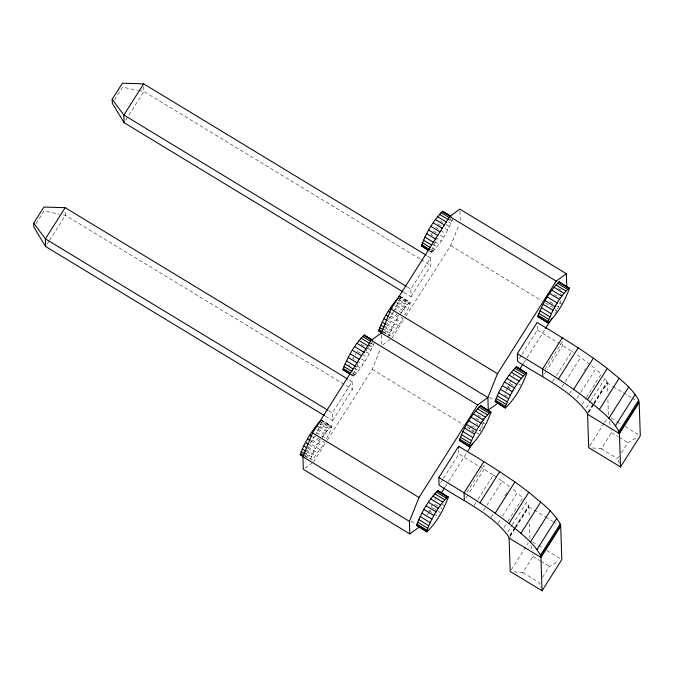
<?xml version="1.0" encoding="UTF-8"?>
<svg xmlns="http://www.w3.org/2000/svg" width="674" height="674" viewBox="0 0 674 674"><rect width="100%" height="100%" fill="white"/><g stroke="black" fill="none" stroke-linecap="round" stroke-linejoin="round"><path stroke-width="0.51" stroke-dasharray="3.37 2.53" d="M331.625 427.83L321.675 421.798L316.595 432.716L326.545 438.749L330.951 429.768L331.566 426.094L321.616 420.054M374.323 342.83C369.108 354.768 362.789 367.364 353.168 376.202L353.109 374.466L356.007 367.709M388.687 336.89L392.158 328.137L399.134 316.022M400.154 297.975L400.364 296.737L410.314 302.769L409.438 305.945L405.023 314.927L395.074 308.894L400.154 297.975L410.104 304.016M452.802 219.008C447.587 230.955 441.268 243.541 431.646 252.388L432.261 248.706L436.668 239.725M310.411 459.466L313.68 451.959L321.102 439.128M327.488 439.903L372.183 369.377L380.658 348.382M405.967 316.081L450.662 245.555L459.137 224.56M483.283 422.505L478.658 433.963L475.077 431.79M557.524 309.181L561.375 299.644M434.831 499.931L435.581 498.406M513.31 376.109L514.06 374.584M356.377 366.951L357.742 364.398M315.053 435.421L316.595 432.716M393.532 311.607L395.074 308.894M430.964 506.941L433.02 503.326M509.451 383.118L511.499 379.504M355.038 354.996L355.923 353.521M320.024 449.6L310.074 443.568L314.539 436.331L324.489 442.363L322.29 446.036L312.348 459.921L303.233 454.386M398.502 325.778L388.553 319.746L393.018 312.509L402.976 318.541L400.769 322.214L390.827 336.099L381.711 330.563M35.975 223.701L44.029 210.996L59.304 214.096M114.454 99.878L122.508 87.182L137.782 90.274M47.29 243.929L48.941 241.326M49.488 240.466L65.42 215.326L65.26 210.541M125.768 120.107L143.899 91.512L143.739 86.719M353.682 357.136L352.78 358.56L356.091 360.573M432.16 233.314L431.259 234.737L434.57 236.751M325.416 416.212L332.611 420.576L332.358 412.918L352.131 381.72L348.534 379.538M403.894 292.39L411.089 296.754L410.837 289.095L430.61 257.898L427.013 255.716M332.611 420.576L352.384 389.378L352.131 381.72M411.089 296.754L430.863 265.556L430.61 257.898M313.52 461.943L326.924 440.788M391.998 338.121L405.403 316.965M471.008 426.322L469.205 429.178L475.836 433.197M440.729 482.559L442.928 479.088M443.475 478.228L458.859 453.956L458.699 449.17M519.216 358.737L521.406 355.274M521.962 354.406L537.338 330.134L537.178 325.348M427.257 515.062L428.934 512.417M429.49 511.541L430.61 509.771M445.135 486.855L447.932 482.449M448.488 481.565L466.93 452.473M505.736 391.24L507.412 388.595M507.969 387.719L510.201 384.188M523.614 363.033L526.411 358.627M526.967 357.742L544.845 329.535M554.904 313.663L557.137 310.141L553.565 307.967M466.956 492.306L483.983 465.439L484.109 469.273L468.725 493.536M544.887 369.352L562.461 341.625L562.588 345.45L547.212 369.714M465.987 497.875L468.177 494.404M544.466 374.053L546.656 370.582M474.125 505.441L477.419 500.243M477.967 499.375L493.351 475.103L458.859 453.956M552.604 381.619L555.898 376.421M556.446 375.553L571.83 351.289L559.976 343.866M483.528 510.614L486.274 506.284M486.822 505.416L502.197 481.152L497.37 477.858M562.006 386.8L564.753 382.461M565.301 381.594L580.685 357.33L576.658 354.583M491.051 517.48L493.25 514.009M504.784 495.811L506.983 492.349M569.53 393.658L571.729 390.187M584.366 370.253L585.462 368.526M498.002 523.159L500.201 519.688M502.4 516.225L517.228 492.82L512.594 489.038M577.028 398.469L580.322 393.271M580.878 392.403L595.706 368.998L580.685 357.33M504.068 527.405L507.362 522.207M507.91 521.339L522.746 497.943L517.228 492.82M581.999 404.451L585.841 398.385M586.388 397.517L601.225 374.121L595.706 368.998M507.91 531.735L511.76 525.669M512.307 524.802L526.588 502.273L528.593 505.626L528.627 506.747L515.442 527.54M586.388 407.913L590.239 401.847M590.786 400.979L605.067 378.451L602.505 375.561M509.915 535.089L514.86 527.295M515.408 526.428L528.593 505.626M587.846 412.134L593.339 403.473M593.887 402.605L607.072 381.804L605.067 378.451M509.948 536.209L514.894 528.408M588.427 412.387L593.373 404.585M593.92 403.718L607.106 382.925L607.072 381.804M510.193 536.352L515.138 528.559M515.686 527.691L528.871 506.89L529.183 516.276M588.672 412.539L593.617 404.737M594.165 403.869L607.35 383.068L607.662 392.453M511.305 569.724L528.332 542.856M589.784 445.902L604.064 423.373M604.612 422.505L606.811 419.034M514.094 571.796L522.839 572.563L533.033 556.471L532.654 554.449M592.572 447.974L601.318 448.741L611.512 432.649L611.133 430.627M542.477 577.441L549.453 566.43L558.283 561.535M619.288 463.282L617.738 458.699L619.347 456.155M621.487 452.768L627.932 442.607L636.77 437.712M365.822 351.044L366.926 349.385M400.491 313.882L406.633 305.297L409.32 302.542L410.045 302.272L410.314 302.769M322.012 437.704L328.154 429.119L331.566 426.094M367.448 348.66L368.484 347.211M369.007 346.487L370.237 344.903M449.331 220.297L450.864 218.561M370.852 344.111L372.385 342.375M390.297 339.359L381.821 345.526L381.467 335.045M305.036 468.11L311.818 463.181M138.802 90.476L143.899 91.512L420.071 259.01M63.381 214.913L65.42 215.326L352.384 389.378M449.651 219.429L452.136 220.937M448.539 221.973L451.032 223.482M558.333 288.565L563.312 291.581M440.417 220.988L442.902 222.496M446.222 224.509L449.541 226.523M560.161 293.611L562.647 295.119M437.771 223.886L441.925 226.397M445.236 228.41L447.73 229.918M554.205 294.504L560.835 298.523M435.724 227.5L439.869 230.019M440.695 230.516L445.674 233.533M559.614 302.643L562.099 304.151M433.517 231.174L436.836 233.187M440.147 235.192L443.467 237.206M549.942 301.784L555.747 305.305M556.581 305.811L558.232 306.813M450.662 245.555L541.93 300.916M545.51 303.081L552.663 307.428M435.404 237.256L441.209 240.778M555.149 309.88L556.808 310.882M434.84 241.57L438.993 244.081M432.767 244.468L436.912 246.987M432.582 247.847L435.067 249.355M431.048 249.582L433.534 251.09M430.72 251.107L432.379 252.118M429.726 250.88L431.385 251.882M429.995 251.377L431.646 252.388M420.964 259.557L430.863 265.556M537.338 330.134L559.108 343.336M607.106 382.925L612.658 386.286M613.264 386.657L631.74 397.862M632.119 398.09L637.014 401.064M407.239 286.913L410.837 289.095M611.107 418.048L616.415 421.267M617.3 421.806L621.723 424.485M625.261 426.634L638.531 434.679M400.095 296.231L410.045 302.272M399.37 296.501L409.32 302.542M398.216 297.529L408.166 303.561M399.48 299.913L409.438 305.945M396.683 299.264L406.633 305.297M398.376 302.457L408.326 308.49M611.512 432.649L618.429 436.845M619.288 437.367L627.932 442.607M396.489 302.643L404.788 307.673M396.885 305.491L406.835 311.531M395.242 306.047L402.707 310.571M518.963 384.037L520.623 385.039M510.277 383.624L513.596 385.638M389.934 312.416L398.233 317.446M390.819 316.182L400.769 322.214M507.244 386.792L513.874 390.819M389.387 317.092L396.026 321.119M601.318 448.741L617.738 458.699M388.165 321.212L393.97 324.733M386.337 323.048L396.287 329.089M504.422 394.669L506.907 396.186M386.354 324.615L392.158 328.137M384.264 325.955L394.214 331.987M384.862 327.648L390.667 331.17M382.411 328.322L392.369 334.363M384.584 330.698L389.564 333.714M383.085 332.13L388.89 335.652M489.526 397.272L494 399.994M370.338 342.754L373.657 344.759M369.234 345.29L372.553 347.304M361.104 344.304L364.423 346.318M367.743 348.332L371.062 350.345M477.537 414.923L484.168 418.942M365.931 351.727L369.242 353.74M475.726 418.318L482.357 422.345M483.182 422.851L484.842 423.853M357.245 351.322L361.39 353.833M362.216 354.339L367.195 357.355M476.156 423.449L477.815 424.452M481.135 426.465L483.62 427.973M361.668 359.015L364.988 361.028M471.463 425.606L475.608 428.125M478.928 430.13L480.587 431.141M372.183 369.377L463.451 424.73M467.031 426.903L474.184 431.242M356.925 361.079L362.73 364.592M357.195 365.889L360.506 367.903M348.483 364.769L350.143 365.771M354.288 368.29L358.433 370.801M354.094 371.669L356.588 373.177M352.561 373.404L355.055 374.913M351.407 374.424L353.901 375.932M351.247 374.702L352.906 375.704M351.508 375.199L353.168 376.202M528.627 506.747L533.901 509.94M534.179 510.108L545.342 516.882M545.679 517.084L552.756 521.373M553.261 521.684L558.064 524.591M328.752 410.736L332.358 412.918M532.629 541.871L537.936 545.089M538.821 545.628L543.244 548.307M546.783 550.456L560.052 558.502M321.886 420.551L331.835 426.591M320.891 420.323L330.841 426.364M319.737 421.351L329.687 427.383M321.001 423.735L330.951 429.768M318.204 423.087L328.154 429.119M319.897 426.28L329.847 432.312M533.033 556.471L539.941 560.667M540.809 561.189L549.453 566.43M318.844 426.962L326.309 431.495M318.406 429.313L328.356 435.345M442.296 504.455L443.955 505.458M316.763 429.869L324.228 434.393M434.679 504.337L439.659 507.354M440.484 507.859L442.144 508.862M431.798 507.446L434.283 508.954M435.118 509.46L437.603 510.968M438.429 511.473L440.088 512.476M311.455 436.238L319.746 441.268M312.34 439.996L322.29 446.036M428.765 510.614L434.57 514.136M435.396 514.641L437.055 515.644M310.908 440.914L317.547 444.941M522.839 572.563L539.251 582.521L540.809 587.105M308.861 444.528L315.491 448.555M307.858 446.87L317.808 452.911M307.875 448.437L313.68 451.959M305.777 449.777L315.735 455.809M306.384 451.47L312.188 454.992M303.932 452.144L313.882 458.185M306.106 454.52L311.085 457.536M304.606 455.953L308.751 458.463M411.047 521.095L415.521 523.808M571.83 351.289L573.439 352.384M493.351 475.103L496.57 477.302M502.197 481.152L509.468 486.544M609.414 421.503L610.366 426.575M530.935 545.325L531.887 550.388M607.906 399.749L608.42 415.395M529.427 523.572L529.941 539.217M459.946 211.223L460.3 221.704"/><path stroke-width="1.01" d="M303.839 457.191L300.25 454.68C304.547 442.077 312.011 430.231 320.891 420.323M349.857 374.196L342.956 369.672C347.514 357.077 354.634 344.279 364.314 335.045L372.612 340.075M381.484 332.863L378.729 330.858C383.026 318.254 390.49 306.409 399.37 296.501M428.335 250.374L421.435 245.85C426.002 233.255 433.112 220.457 442.801 211.232L451.091 216.261M416.684 525.29C421.242 512.695 428.361 499.897 438.041 490.672L448.261 497.201C443.694 509.797 436.575 522.594 426.895 531.828L416.684 525.29L426.895 531.828M426.634 531.331C431.192 518.736 438.311 505.938 447.991 496.704M459.382 440.282C463.948 427.687 471.059 414.898 480.747 405.664L490.958 412.202C486.392 424.797 479.281 437.586 469.593 446.82L459.382 440.282L469.593 446.82M469.331 446.323C473.898 433.727 481.009 420.93 490.697 411.696M495.163 401.468C499.72 388.873 506.84 376.084 516.52 366.85L526.739 373.379C522.173 385.975 515.062 398.772 505.374 408.006L495.163 401.468L505.374 408.006M505.112 407.509C509.679 394.913 516.789 382.116 526.47 372.882M537.86 316.468C542.427 303.873 549.537 291.075 559.226 281.842L569.437 288.379C564.879 300.975 557.76 313.772 548.08 322.998L537.86 316.468L548.08 322.998M547.81 322.501C552.377 309.905 559.496 297.108 569.176 287.874M419.995 526.52L409.809 533.926L303.334 469.34L302.921 456.778L312.551 432.919L371.222 340.353L381.4 332.956L391.03 309.096L449.701 216.531L459.879 209.134L566.354 273.711L566.775 286.281M409.809 533.926L409.396 521.356L419.026 497.496L477.697 404.931L487.875 397.534L497.505 373.674L556.176 281.109L566.354 273.711M324.514 415.664L45.638 246.532L33.835 227.087L33.7 223.136L43.894 207.053L65.159 207.668L347.632 378.99M402.993 291.85L124.126 122.71L112.314 103.265L112.179 99.314L122.373 83.231L143.646 83.846L426.111 255.168M65.159 207.668L45.385 238.866L45.638 246.532M143.646 83.846L123.864 115.043L124.126 122.71M438.833 477.495L458.606 446.298C482.584 460.713 506.654 475.119 528.787 492.298C540.093 501.869 552.95 510.782 560.229 524.035L560.296 525.947L540.523 557.145L540.455 555.233C533.168 541.98 520.32 533.075 509.013 523.496C486.881 506.317 462.811 491.91 438.833 477.495L439.086 485.154C462.802 501.06 491.531 513.158 508.811 536.824L508.853 537.945L540.936 557.406L542.048 590.769L510.201 571.459L509.097 538.088M517.312 353.673L537.085 322.475C561.063 336.89 585.133 351.297 607.266 368.476C618.572 378.047 631.428 386.96 638.708 400.213L638.775 402.125L619.002 433.331L618.934 431.411C611.655 418.158 598.798 409.253 587.492 399.674C565.36 382.495 541.289 368.088 517.312 353.673L517.565 361.34C541.281 377.246 570.019 389.336 587.298 413.002L587.332 414.122L619.414 433.584L620.527 466.947L588.68 447.637L587.576 414.266M441.226 493.023L444.579 487.732M467.486 451.588L472.516 443.661M519.705 369.2L523.058 363.918M545.409 328.651L549.874 321.599M550.995 319.838L552.116 318.069M483.856 461.614L464.083 492.812L464.335 500.47M562.335 337.792L542.562 368.99L542.814 376.648M479.947 502.829L499.72 471.631M558.426 379.007L578.199 347.809M495.146 513.209L514.919 482.011M573.625 389.387L593.398 358.189M509.013 523.496L528.787 492.298M587.492 399.674L607.266 368.476M520.943 533.252L540.725 502.046M599.43 409.43L619.204 378.232M530.421 542.031L550.195 510.833M608.9 418.217L628.674 387.011M537.018 549.47L556.791 518.272M615.497 425.648L635.27 394.45M540.455 555.233L560.229 524.035M618.934 431.411L638.708 400.213M540.936 557.406L560.709 526.2L561.821 559.572L542.048 590.769M619.414 433.584L639.196 402.386L640.3 435.749L620.527 466.947M498.474 402.707L488.296 410.104L487.875 397.534L381.4 332.956M421.697 246.347L422.43 246.077M343.218 370.169L343.942 369.9M538.122 316.965L538.855 316.696M300.52 455.177L301.244 454.908M459.643 440.788L460.376 440.518M416.945 525.787L417.669 525.518M443.888 212.226L450.527 216.253M561.147 283.35L559.226 281.842M562.807 284.352L569.437 288.379M442.068 211.501L450.367 216.531M558.493 282.111L568.452 288.143M449.701 216.531L556.176 281.109M440.914 212.521L449.204 217.55M557.339 283.139L567.289 289.171M439.381 214.256L448.505 219.791M555.806 284.875L565.756 290.907M437.536 216.632L446.66 222.159M553.961 287.242L563.911 293.283M435.455 219.53L444.579 225.065M551.888 290.149L561.838 296.181M433.239 222.841L442.363 228.368M549.664 293.451L559.614 299.492M430.981 226.405L440.105 231.94M547.406 297.023L557.356 303.056M428.774 230.078L437.898 235.605M545.199 300.688L555.149 306.729M426.718 233.693L435.842 239.219M543.151 304.303L553.101 310.343M424.906 237.088L434.031 242.623M541.332 307.706L551.29 313.739M423.415 240.129L431.714 245.159M539.84 310.748L549.799 316.78M422.312 242.674L430.602 247.703M538.737 313.284L548.687 319.324M421.638 244.603L429.936 249.633M538.071 315.221L548.021 321.254M421.435 245.85L428.9 250.374M406.338 286.366L123.864 115.043L112.179 99.314M526.739 373.379L516.52 366.85M515.795 367.119L525.745 373.152M514.641 368.147L524.591 374.18M513.108 369.883L523.058 375.915M511.263 372.25L521.213 378.283M509.182 375.148L519.132 381.189M390.541 307.841L392.201 308.852M506.966 378.459L516.916 384.492M391.03 309.096L497.505 373.674M388.275 311.413L389.934 312.416M504.708 382.023L514.658 388.064M386.076 315.087L388.561 316.595M502.501 385.697L512.451 391.729M384.02 318.701L387.339 320.706M500.445 389.311L510.395 395.352M382.209 322.096L385.528 324.11M498.634 392.715L508.584 398.747M380.717 325.138L384.037 327.151M497.142 395.748L507.092 401.788M379.614 327.682L382.925 329.687M496.039 398.292L505.989 404.324M378.94 329.611L382.259 331.625M495.365 400.23L505.315 406.262M497.808 402.707L499.468 403.709M378.729 330.858L382.048 332.872M372.048 340.075L364.314 335.045M490.958 412.202L480.747 405.664M363.589 335.315L371.88 340.345M480.014 405.933L489.964 411.966M371.222 340.353L477.697 404.931M362.435 336.343L370.725 341.373M478.86 406.961L488.81 412.993M360.902 338.078L370.026 343.614M477.327 408.697L487.277 414.729M359.057 340.454L368.173 345.981M475.482 411.064L485.432 417.096M356.976 343.352L366.1 348.888M473.401 413.971L483.359 420.003M354.76 346.663L364.71 352.696M471.185 417.273L481.135 423.306M352.502 350.227L361.618 355.762M468.927 420.837L478.877 426.878M350.295 353.901L359.419 359.427M466.72 424.51L476.67 430.551M348.239 357.515L357.363 363.042M464.664 428.125L474.622 434.166M346.428 360.91L355.552 366.445M462.853 431.529L472.803 437.561M344.936 363.952L353.227 368.981M461.361 434.561L471.311 440.602M343.833 366.496L352.123 371.526M460.258 437.106L470.208 443.138M343.159 368.425L350.623 372.958M459.584 439.044L469.542 445.076M342.956 369.672L350.421 374.196M327.859 410.188L45.385 238.866L33.7 223.136M448.261 497.201L438.041 490.672M437.316 490.942L447.266 496.974M436.162 491.961L446.112 498.002M434.629 493.697L444.579 499.737M316.35 425.454L318.01 426.465M432.784 496.072L442.734 502.105M430.703 498.971L440.653 505.011M428.487 502.282L438.437 508.314M312.551 432.919L419.026 497.496M309.796 435.236L311.455 436.238M426.229 505.845L436.179 511.886M307.597 438.9L310.082 440.417M424.022 509.519L433.972 515.551M305.541 442.523L308.026 444.031M421.966 513.133L431.916 519.165M303.73 445.918L307.049 447.932M420.155 516.537L430.105 522.569M302.238 448.96L305.558 450.965M418.664 519.57L428.613 525.61M301.135 451.496L305.28 454.015M417.56 522.114L427.51 528.146M300.461 453.434L303.78 455.447M416.886 524.052L426.836 530.084M421.814 528.037L423.474 529.039M300.25 454.68L303.57 456.694M302.921 456.778L409.396 521.356M442.801 211.232L443.062 211.729M458.606 446.298L458.665 448.21"/></g></svg>
